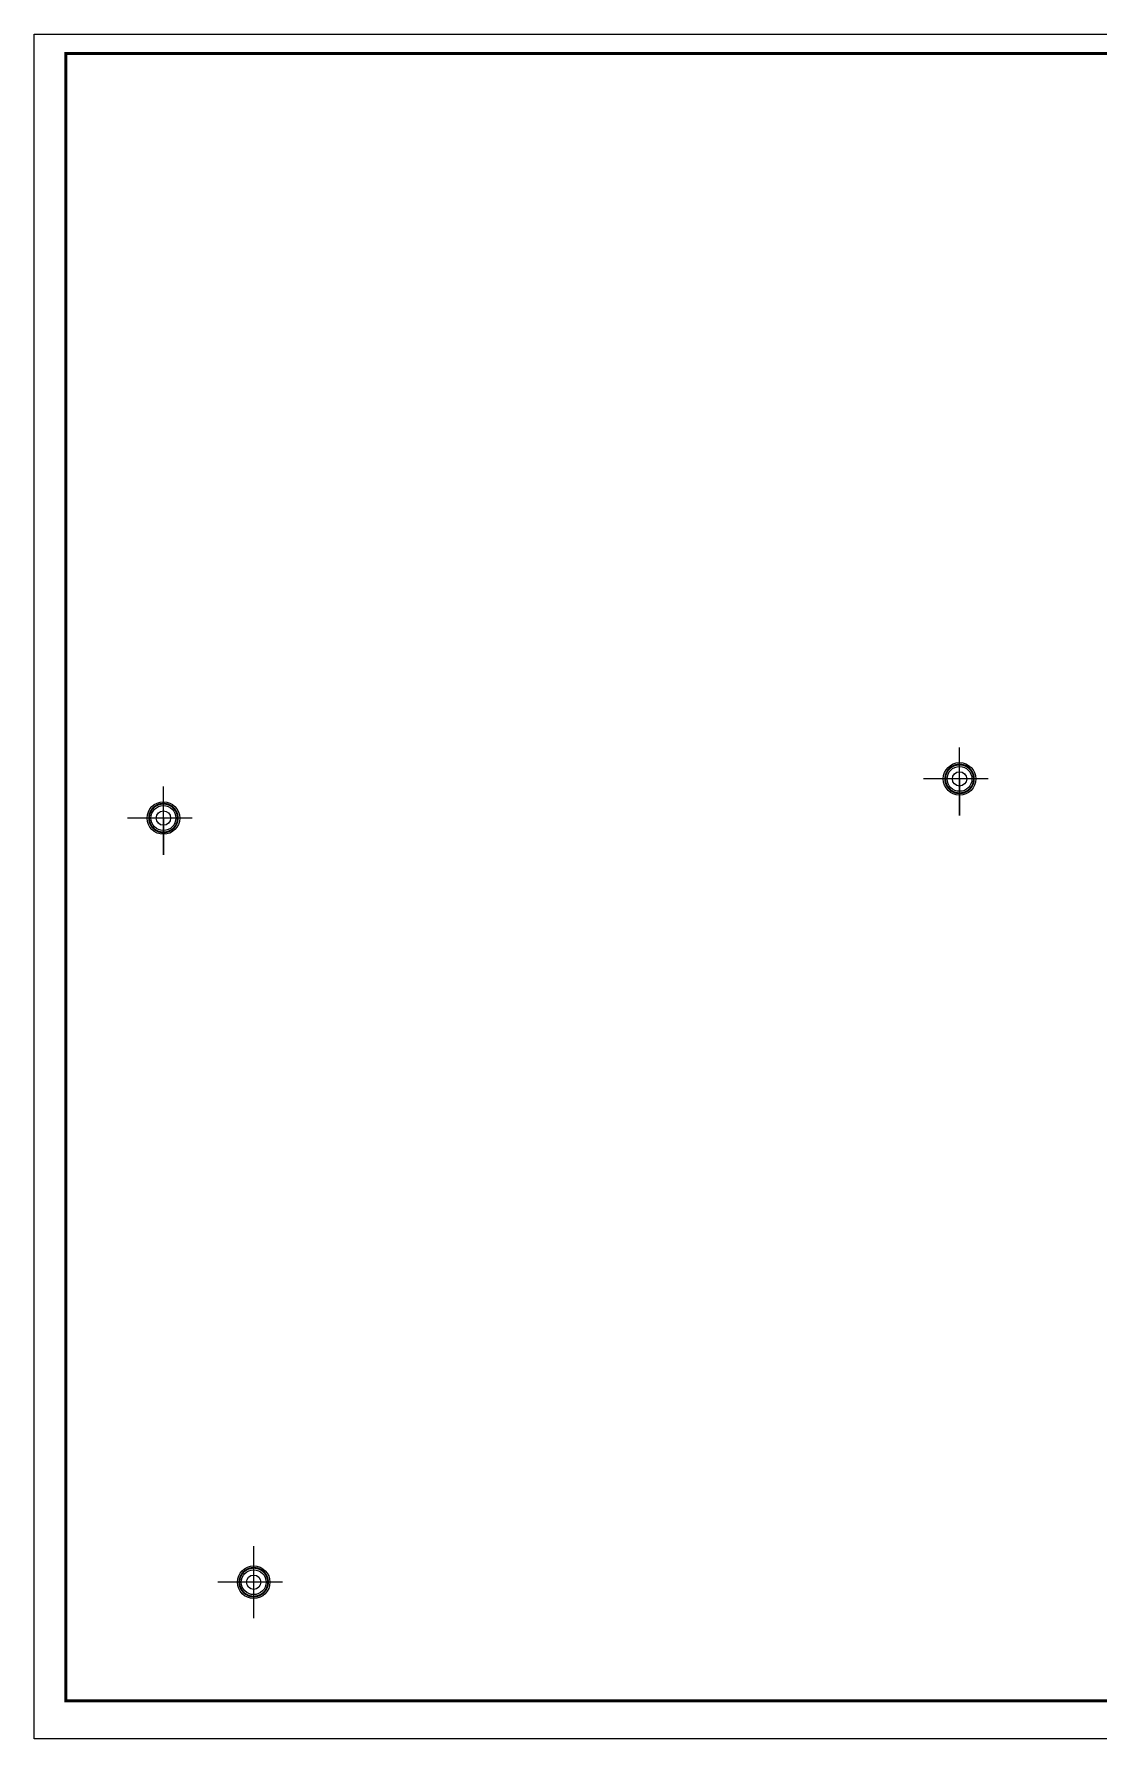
# Model space of a CAD drawing. Header units: millimetres. Extents: x 0 to 86.9, y -0.5 to 29.7.
# Drawn here: x 0 to 18.55, y 0 to 29.7 of the extents above; entities that cross this region are included whole.
import ezdxf

# ---------------------------------------------------------------- set-up
doc = ezdxf.new("R2010")
doc.units = ezdxf.units.MM
doc.layers.add('.D1 Texto', color=7, linetype='Continuous')
doc.layers.add('MEMBR', color=250, linetype='Continuous')

msp = doc.modelspace()

# ---------------------------------------------------------------- linework, layer by layer
at = {"layer": '.D1 Texto', "color": 251}
for p, q in [((16.125892254627615, 16.0844350173345), (16.125892254627615, 17.27427867988149, 1251.3219812152674)), ((16.626420959690222, 16.724832175549864, -38.26838641613722), (15.49786684564424, 16.724832175549864, -38.26838641613722)), ((16.125892254627615, 16.724832175548045), (16.125892254627615, 16.0844350173345)), ((2.2514009685296514, 15.402044297369912, -15937.009505257007), (2.2514009685296514, 16.591887959916903, -14685.68752404174)), ((2.751929673592258, 16.042441455585276, -15975.277891673144), (1.6233755595462753, 16.042441455585276, -15975.277891673144)), ((2.2514009685296514, 16.042441455583457, -15937.009505257007), (2.2514009685296514, 15.402044297369912, -15937.009505257007)), ((3.8250031588654565, 2.102172377989291), (3.8250031588654565, 3.358223195956043)), ((4.325531863928063, 2.730197786972667), (3.1969777498820804, 2.730197786972667))]:
    msp.add_line(p, q, dxfattribs=at)
at = {"layer": '.D1 Texto', "const_width": 0.0325520833333387}
for points in [[(16.125892254627615, 16.974832174145604, 1760.3803592042411), (16.12646031317672, 16.97483153161852, 1760.3803592042411)], [(2.2514009685296514, 16.292441454181017, 1760.3803592042411), (2.251969027078758, 16.292440811653933, 1760.3803592042411)], [(3.8250031588654565, 2.980197785568407, 1760.3803592042411), (3.825571217414563, 2.980197143041323, 1760.3803592042411)]]:
    msp.add_lwpolyline(points, format="xyb", dxfattribs=at)
at = {"layer": '.D1 Texto'}
for centre, radius in [((16.125892254627615, 16.724832175548045), 0.283333333333303), ((16.125892254627615, 16.724832175546226, 38.26838641613722), 0.216666666666697), ((16.125892254627615, 16.724832175546226, 38.26838641613722), 0.125), ((2.2514009685296514, 16.042441455583457, -15937.009505257007), 0.283333333333303), ((2.2514009685296514, 16.04244145558164, -15898.74111884087), 0.216666666666697), ((2.2514009685296514, 16.04244145558164, -15898.74111884087), 0.125), ((3.8250031588654565, 2.730197786970848, 38.26838641440554), 0.283333333333303), ((3.8250031588654565, 2.730197786970848, 38.26838641440554), 0.216666666666697), ((3.8250031588654565, 2.730197786970848, 38.26838641440554), 0.125)]:
    msp.add_circle(centre, radius, dxfattribs=at)
at = {"color": 6}
msp.add_lwpolyline([(-0.0024369360853598, 29.700070743851256), (41.99756306391464, 29.700070743851256), (41.99756306391464, 7.07445963144e-05), (-0.0024369360853598, 7.07445963144e-05)], close=True, dxfattribs=at)
at = {"layer": 'MEMBR', "color": 7, "ltscale": 0.025, "const_width": 0.0499405469678974}
msp.add_lwpolyline([(0.5524621221179586, 29.362571660112962), (41.55246212211796, 29.362571660112962), (41.55246212211796, 0.6625716608580206), (0.5524621221179586, 0.6625716608580206)], close=True, dxfattribs=at)

doc.saveas('drawing.dxf')
